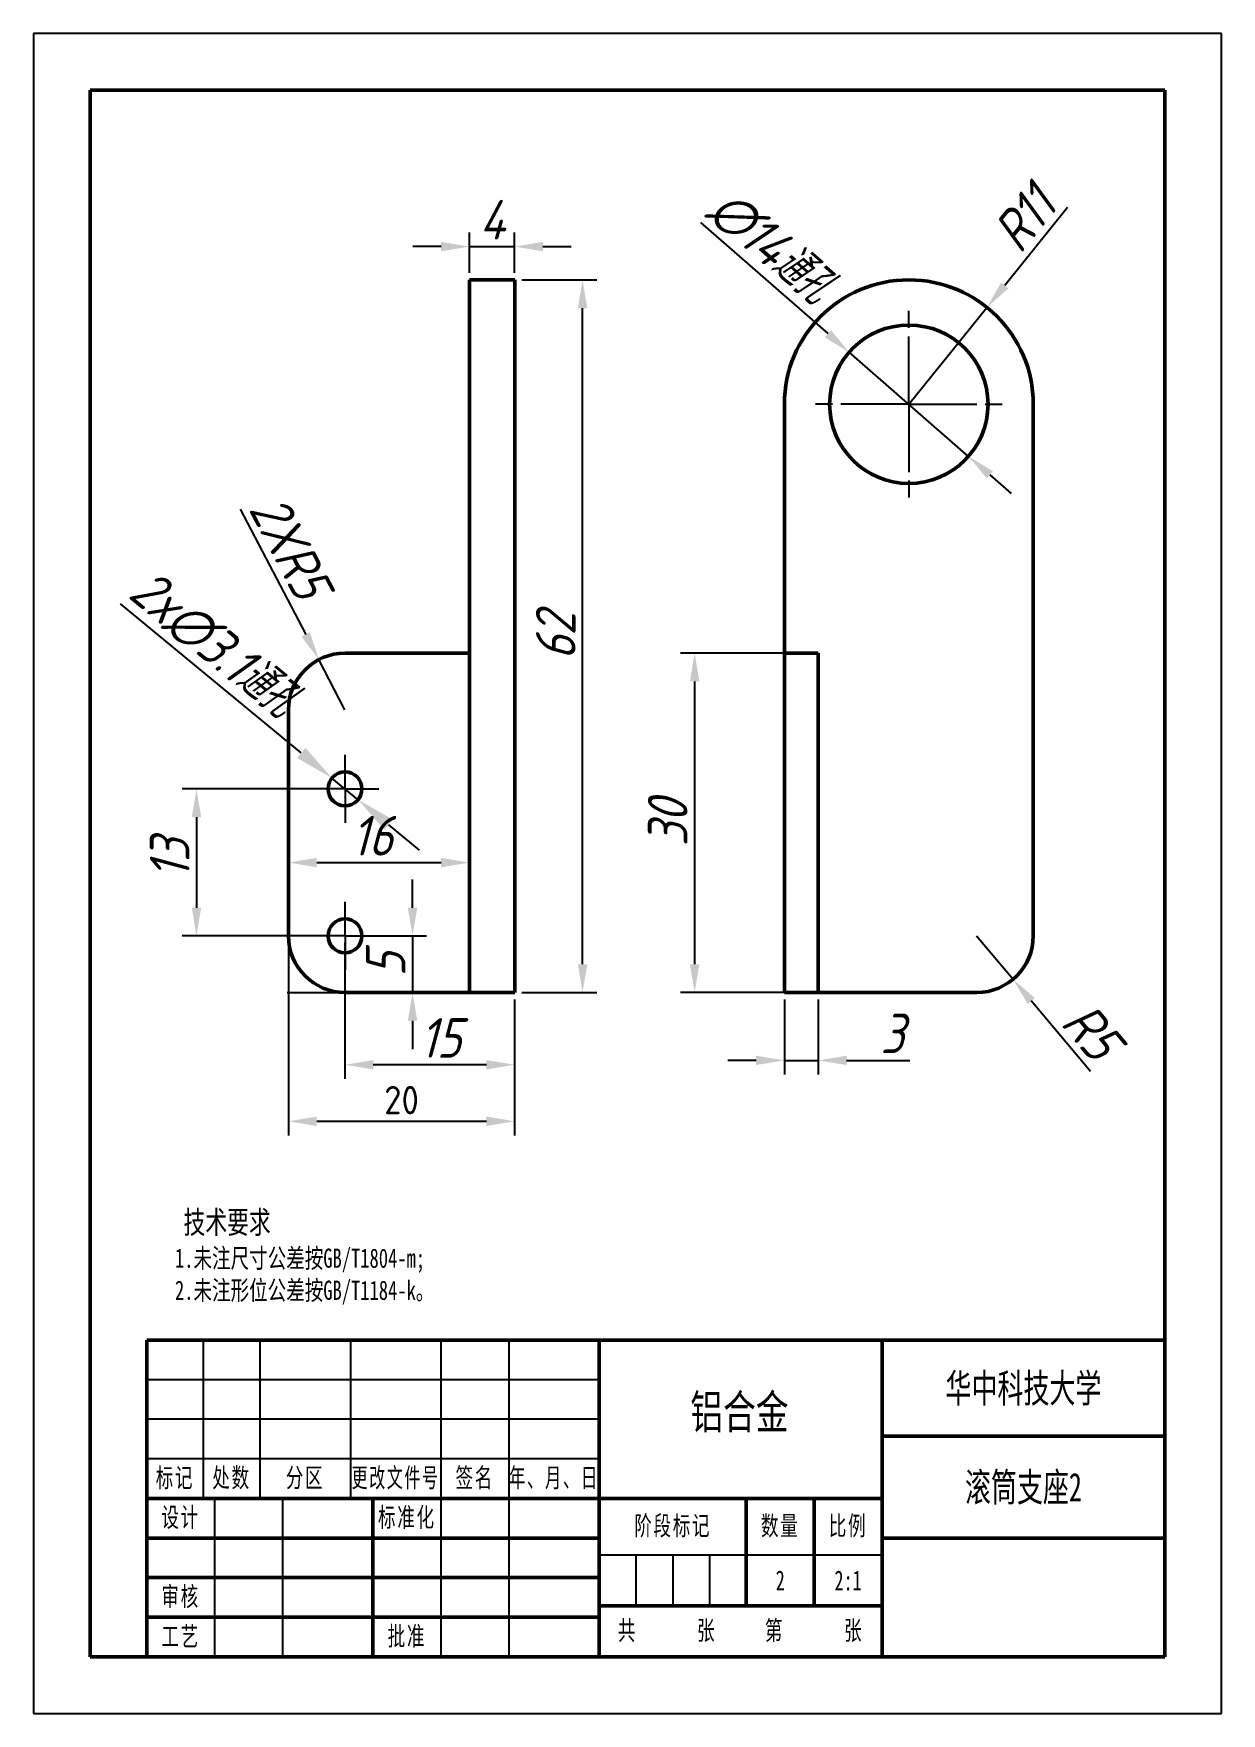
# Model space of a CAD drawing. Header units: millimetres. Extents: x 538 to 2406, y -113 to 359.
# Drawn here: x 935.1 to 1040.1, y 22.4 to 170.9 of the extents above; entities that cross this region are included whole.
import ezdxf
from ezdxf.enums import TextEntityAlignment as Align

# ---------------------------------------------------------------- set-up
doc = ezdxf.new("R2010")
doc.units = ezdxf.units.MM
doc.header["$LTSCALE"] = 0.5
doc.header["$PDSIZE"] = -5
doc.linetypes.add('AM_ISO08W050', pattern=[18, 12, -1.5, 3, -1.5])
doc.linetypes.add('AM_ISO08W050x2', pattern=[9, 6, -0.75, 1.5, -0.75])
doc.layers.get('0').update_dxf_attribs({"lineweight": 50})
for name, color, linetype, lineweight in [('AM_5', 3, 'Continuous', 25), ('AM_7', 4, 'AM_ISO08W050', 25), ('尺寸线层', 3, 'Continuous', 25), ('粗实线层', 7, 'Continuous', 50), ('细实线层', 7, 'Continuous', 25)]:
    doc.layers.add(name, color=color, linetype=linetype, lineweight=lineweight)
doc.styles.get("Standard").update_dxf_attribs({"font": 'isocp.shx', "bigfont": 'gbcbig.shx'})
doc.styles.add('标准', font='', dxfattribs={"width": 0.667})
doc.styles.add('标注', font='gbeitc.shx', dxfattribs={"height": 3.5, "bigfont": 'gbcbig.shx'})
doc.styles.add('汉字', font='STFANGSO.TTF', dxfattribs={"width": 0.707, "height": 3.5})
doc.styles.add('长仿宋体', font='hyswlongfangsong.ttf', dxfattribs={"width": 0.707})
doc.styles.get('标准').set_extended_font_data('宋体')
doc.dimstyles.new('ISO-25$0', dxfattribs={"dimtxt": 2.5, "dimasz": 2.5, "dimexe": 1.25, "dimexo": 0.625, "dimtad": 1, "dimtxsty": 'Standard', "dimcen": 2.5, "dimadec": 0, "dimazin": 0, "dimtfac": 1, "dimtmove": 0, "dimatfit": 3, "dimfxl": 1, "dimarcsym": 0})
doc.dimstyles.new('ISO-25$3', dxfattribs={"dimtxt": 5, "dimasz": 3.5, "dimexe": 1.25, "dimexo": 0, "dimtad": 1, "dimdec": 1, "dimdsep": 46, "dimtxsty": '标注', "dimcen": 2.5, "dimadec": 0, "dimazin": 0, "dimtfac": 0.7, "dimtdec": 3, "dimtmove": 0, "dimatfit": 2, "dimfxl": 1, "dimtolj": 1, "dimarcsym": 0})
doc.dimstyles.new('ISO-50x', dxfattribs={"dimtxt": 2.5, "dimasz": 2.5, "dimexe": 1.25, "dimexo": 0.625, "dimtad": 1, "dimtxsty": '标注', "dimcen": 2.5, "dimadec": 0, "dimazin": 0, "dimtp": 0.1, "dimtm": 0.1, "dimtfac": 0.71, "dimtdec": 3, "dimtmove": 0, "dimatfit": 3, "dimfxl": 1, "dimarcsym": 0})

# ---------------------------------------------------------------- blocks, each defined once
blk = doc.blocks.new('*D48')
at = {"layer": 'AM_5', "color": 0, "lineweight": -2, "transparency": 16777216}
for p, q in [((994.09, 154.19), (1005.34, 144.38)), ((1017.78, 133.53), (1007.23, 142.73)), ((1019.66, 131.89), (1021.55, 130.25))]:
    blk.add_line(p, q, dxfattribs=at)
at = {"layer": 'AM_5', "color": 0, "lineweight": 50, "transparency": 16777216}
for points in [[(1005.62, 144.69), (1005.07, 144.06), (1007.23, 142.73)], [(1019.94, 132.21), (1019.39, 131.58), (1017.78, 133.53)]]:
    blk.add_solid(points, dxfattribs=at)
at = {"layer": 'Defpoints', "color": 0, "lineweight": 50, "transparency": 16777216}
for p in [(1007.23, 142.73), (1017.78, 133.53)]:
    blk.add_point(p, dxfattribs=at)
at = {"layer": 'AM_5', "color": 0, "transparency": 16777216, "insert": (1000.31, 152.07), "char_height": 3.5, "attachment_point": 5, "rotation": 318.918, "style": '标注'}
blk.add_mtext('∅14通孔', dxfattribs=at)
blk = doc.blocks.new('*D49')
at = {"layer": 'AM_5', "color": 0, "lineweight": -2, "transparency": 16777216}
for p, q in [((1026.54, 155.53), (1020.98, 148.64)), ((1012.5, 138.13), (1019.41, 146.7))]:
    blk.add_line(p, q, dxfattribs=at)
at = {"layer": 'AM_5', "color": 0, "lineweight": 50, "transparency": 16777216}
blk.add_solid([(1020.66, 148.9), (1021.31, 148.38), (1019.41, 146.7)], dxfattribs=at)
at = {"layer": 'Defpoints', "color": 0, "lineweight": 50, "transparency": 16777216}
for p in [(1019.41, 146.7), (1012.5, 138.13)]:
    blk.add_point(p, dxfattribs=at)
at = {"layer": 'AM_5', "color": 0, "transparency": 16777216, "insert": (1022.7, 154.55), "char_height": 3.5, "attachment_point": 5, "rotation": 51.0975, "style": '标注'}
blk.add_mtext('R11', dxfattribs=at)
blk = doc.blocks.new('*D50')
at = {"layer": 'AM_5', "color": 0, "lineweight": -2, "transparency": 16777216}
for p, q in [((978.29, 149.13), (984.91, 149.13)), ((983.66, 88.63), (983.66, 146.63)), ((978.29, 86.13), (984.91, 86.13))]:
    blk.add_line(p, q, dxfattribs=at)
at = {"layer": 'AM_5', "color": 0, "lineweight": 50, "transparency": 16777216}
for points in [[(983.25, 146.63), (984.08, 146.63), (983.66, 149.13)], [(983.25, 88.63), (984.08, 88.63), (983.66, 86.13)]]:
    blk.add_solid(points, dxfattribs=at)
at = {"layer": 'Defpoints', "color": 0, "lineweight": 50, "transparency": 16777216}
for p in [(977.66, 149.13), (983.66, 149.13), (977.66, 86.13)]:
    blk.add_point(p, dxfattribs=at)
at = {"layer": 'AM_5', "color": 0, "transparency": 16777216, "insert": (981.29, 117.63), "char_height": 3.5, "attachment_point": 5, "rotation": 90, "style": '标注'}
blk.add_mtext('62', dxfattribs=at)
blk = doc.blocks.new('*D51')
at = {"layer": 'AM_5', "color": 0, "lineweight": -2, "transparency": 16777216}
for p, q in [((1002.38, 116.13), (992.32, 116.13)), ((993.57, 113.63), (993.57, 88.63)), ((1002.38, 86.13), (992.32, 86.13))]:
    blk.add_line(p, q, dxfattribs=at)
at = {"layer": 'AM_5', "color": 0, "lineweight": 50, "transparency": 16777216}
for points in [[(993.15, 113.63), (993.99, 113.63), (993.57, 116.13)], [(993.15, 88.63), (993.99, 88.63), (993.57, 86.13)]]:
    blk.add_solid(points, dxfattribs=at)
at = {"layer": 'Defpoints', "color": 0, "lineweight": 50, "transparency": 16777216}
for p in [(1003, 116.13), (993.57, 86.13), (1003, 86.13)]:
    blk.add_point(p, dxfattribs=at)
at = {"layer": 'AM_5', "color": 0, "transparency": 16777216, "insert": (991.19, 101.13), "char_height": 3.5, "attachment_point": 5, "rotation": 90, "style": '标注'}
blk.add_mtext('30', dxfattribs=at)
blk = doc.blocks.new('*D52')
at = {"layer": 'AM_5', "color": 0, "lineweight": -2, "transparency": 16777216}
for p, q in [((968.63, 93.63), (968.63, 96.13)), ((963.29, 91.13), (969.88, 91.13)), ((968.63, 91.13), (968.63, 86.13)), ((957.54, 86.13), (969.88, 86.13)), ((968.63, 83.63), (968.63, 81.13))]:
    blk.add_line(p, q, dxfattribs=at)
at = {"layer": 'AM_5', "color": 0, "lineweight": 50, "transparency": 16777216}
for points in [[(968.22, 93.63), (969.05, 93.63), (968.63, 91.13)], [(968.22, 83.63), (969.05, 83.63), (968.63, 86.13)]]:
    blk.add_solid(points, dxfattribs=at)
at = {"layer": 'Defpoints', "color": 0, "lineweight": 50, "transparency": 16777216}
for p in [(962.66, 91.13), (956.92, 86.13), (968.63, 86.13)]:
    blk.add_point(p, dxfattribs=at)
at = {"layer": 'AM_5', "color": 0, "transparency": 16777216, "insert": (966.26, 88.63), "char_height": 3.5, "attachment_point": 5, "rotation": 90, "style": '标注'}
blk.add_mtext('5', dxfattribs=at)
blk = doc.blocks.new('*D53')
at = {"layer": 'AM_5', "color": 0, "lineweight": -2, "transparency": 16777216}
for p, q in [((962.04, 104.13), (948.28, 104.13)), ((949.53, 101.63), (949.53, 93.63)), ((962.04, 91.13), (948.28, 91.13))]:
    blk.add_line(p, q, dxfattribs=at)
at = {"layer": 'AM_5', "color": 0, "lineweight": 50, "transparency": 16777216}
for points in [[(949.12, 101.63), (949.95, 101.63), (949.53, 104.13)], [(949.12, 93.63), (949.95, 93.63), (949.53, 91.13)]]:
    blk.add_solid(points, dxfattribs=at)
at = {"layer": 'Defpoints', "color": 0, "lineweight": 50, "transparency": 16777216}
for p in [(962.66, 104.13), (949.53, 91.13), (962.66, 91.13)]:
    blk.add_point(p, dxfattribs=at)
at = {"layer": 'AM_5', "color": 0, "transparency": 16777216, "insert": (947.16, 97.97), "char_height": 3.5, "attachment_point": 5, "rotation": 90, "style": '标注'}
blk.add_mtext('13', dxfattribs=at)
blk = doc.blocks.new('*D54')
at = {"layer": 'AM_5', "color": 0, "lineweight": -2, "transparency": 16777216}
for p, q in [((962.66, 90.51), (962.66, 78.5)), ((977.66, 85.51), (977.66, 78.5)), ((975.16, 79.75), (965.16, 79.75))]:
    blk.add_line(p, q, dxfattribs=at)
at = {"layer": 'AM_5', "color": 0, "lineweight": 50, "transparency": 16777216}
for points in [[(965.16, 80.16), (965.16, 79.33), (962.66, 79.75)], [(975.16, 80.16), (975.16, 79.33), (977.66, 79.75)]]:
    blk.add_solid(points, dxfattribs=at)
at = {"layer": 'Defpoints', "color": 0, "lineweight": 50, "transparency": 16777216}
for p in [(962.66, 91.13), (977.66, 86.13), (962.66, 79.75)]:
    blk.add_point(p, dxfattribs=at)
at = {"layer": 'AM_5', "color": 0, "transparency": 16777216, "insert": (971.1, 82.12), "char_height": 3.5, "attachment_point": 5, "style": '标注'}
blk.add_mtext('15', dxfattribs=at)
blk = doc.blocks.new('$CAXA_FRAME_13B17AC1$')
at = {"layer": '粗实线层'}
for p, q in [((95, 138.5), (-95, 138.5)), ((-95, 138.5), (-95, -138.5)), ((95, -138.5), (95, 138.5)), ((-95, -138.5), (95, -138.5))]:
    blk.add_line(p, q, dxfattribs=at)
at = {"layer": '细实线层'}
for p, q in [((105, 148.5), (-105, 148.5)), ((-105, 148.5), (-105, -148.5)), ((105, -148.5), (105, 148.5)), ((-105, -148.5), (105, -148.5))]:
    blk.add_line(p, q, dxfattribs=at)
blk = doc.blocks.new('$CAXA_TITLE_151E506F$')
at = {"layer": '粗实线层'}
for p, q in [((0, 56), (-180, 56)), ((-180, 56), (-180, 0)), ((-100, 56), (-100, 0)), ((-50, 56), (-50, 0)), ((0, 0), (0, 56)), ((0, 39), (-50, 39)), ((-50, 28), (-180, 28)), ((-140, 28), (-140, 0)), ((-74, 28), (-74, 9)), ((-62, 28), (-62, 9)), ((-100, 21), (-180, 21)), ((0, 21), (-50, 21)), ((-100, 14), (-180, 14)), ((-50, 9), (-100, 9)), ((-100, 7), (-180, 7)), ((0, 0), (-180, 0))]:
    blk.add_line(p, q, dxfattribs=at)
at = {"layer": '细实线层'}
for p, q in [((-170, 56), (-170, 28)), ((-160, 56), (-160, 28)), ((-144, 56), (-144, 28)), ((-128, 56), (-128, 0)), ((-116, 56), (-116, 0)), ((-100, 49), (-180, 49)), ((-100, 42), (-180, 42)), ((-100, 35), (-180, 35)), ((-168, 28), (-168, 0)), ((-156, 28), (-156, 0)), ((-50, 18), (-100, 18)), ((-93.5, 18), (-93.5, 9)), ((-87, 18), (-87, 9)), ((-80.5, 18), (-80.5, 9))]:
    blk.add_line(p, q, dxfattribs=at)
at = {"layer": '尺寸线层', "attachment_point": 5, "line_spacing_factor": 1.369753, "style": '标准'}
for s, insert, char_height, width in [('\\T1.1;标记', (-175, 31.5), 3.405, 18), ('\\T1.1;处数', (-165, 31.5), 3.405, 18), ('\\T1.1;分区', (-152, 31.5), 3.405, 30), ('\\T1.1;{\\W0.60886;更改文件号}', (-136, 31.5), 3.4054, 30), ('\\T1.1;签名', (-122, 31.5), 3.405, 22), ('\\T1.1;{\\W0.622239;年、月、日}', (-108, 31.5), 3.4054, 30), ('\\T1.1;设计', (-174, 24.5), 3.405, 22), ('\\T1.1;标准化', (-134, 24.5), 3.405, 22), ('\\T1.1;阶段标记', (-87, 23), 3.405, 50), ('{\\T1.1;数量}', (-68, 23), 3.405, 22), ('\\T1.1;比例', (-56, 23), 3.405, 22), ('\\T1.1;审核', (-174, 10.5), 3.405, 22), ('\\T1.1;共', (-95, 4.5), 3.405, 8), ('\\T1.1;张', (-81, 4.5), 3.405, 8), ('\\T1.1;第', (-69, 4.5), 3.405, 8), ('\\T1.1;张', (-55, 4.5), 3.405, 8), ('\\T1.1;工艺', (-174, 3.5), 3.405, 22), ('\\T1.1;批准', (-134, 3.5), 3.405, 22)]:
    blk.add_mtext(s, dxfattribs=dict(at, insert=insert, char_height=char_height, width=width))
at = {"layer": '尺寸线层', "style": '标准'}
for tag, height, width, p in [('标记C', 3.54, 0.667, (-175, 52.5)), ('处数C', 3.54, 0.667, (-165, 52.5)), ('分区C', 3.54, 0.667, (-152, 52.5)), ('更改文件号C', 3.54, 0.512156, (-136, 52.5)), ('更改签名C', 3.54, 0.459969, (-122, 52.5)), ('更改日期C', 3.54, 0.62723, (-108, 52.5)), ('单位名称', 5.05, 0.667, (-25, 47.5)), ('标记B', 3.54, 0.667, (-175, 45.5)), ('处数B', 3.54, 0.667, (-165, 45.5)), ('分区B', 3.54, 0.667, (-152, 45.5)), ('更改文件号B', 3.54, 0.512156, (-136, 45.5)), ('更改签名B', 3.54, 0.459969, (-122, 45.5)), ('更改日期B', 3.54, 0.62723, (-108, 45.5)), ('材料名称', 5.05, 0.667, (-75, 42)), ('标记A', 3.54, 0.667, (-175, 38.5)), ('处数A', 3.54, 0.667, (-165, 38.5)), ('分区A', 3.54, 0.667, (-152, 38.5)), ('更改文件号A', 3.54, 0.512156, (-136, 38.5)), ('更改签名A', 3.54, 0.459969, (-122, 38.5)), ('更改日期A', 3.54, 0.62723, (-108, 38.5)), ('图纸名称', 5.05, 0.667, (-25, 30)), ('设计', 3.54, 0.667, (-162, 24.5)), ('设计日期', 3.54, 0.667, (-148, 24.5)), ('标准化', 3.54, 0.667, (-122, 24.5)), ('标准化日期', 3.54, 0.569556, (-108, 24.5)), ('阶段标记S', 3.54, 0.229984, (-96.75, 13.5)), ('阶段标记A', 3.54, 0.229984, (-90.25, 13.5)), ('阶段标记B', 3.54, 0.229984, (-83.75, 13.5)), ('阶段标记C', 3.54, 0.229984, (-77.25, 13.5)), ('重量', 3.54, 0.667, (-68, 13.5)), ('图纸比例', 3.54, 0.524733, (-56, 13.5)), ('审核', 3.54, 0.667, (-162, 10.5)), ('审核日期', 3.54, 0.667, (-148, 10.5)), ('图纸编号', 5.05, 0.667, (-25.07, 9.53)), ('页数', 3.54, 0.667, (-88, 4.5)), ('页码', 3.54, 0.667, (-62, 4.5)), ('工艺', 3.54, 0.667, (-162, 3.5)), ('工艺日期', 3.54, 0.667, (-148, 3.5)), ('批准', 3.54, 0.667, (-122, 3.5)), ('批准日期', 3.54, 0.667, (-108, 3.5))]:
    blk.add_attdef(tag, text='', height=height, dxfattribs=dict(at, width=width)).set_placement(p, align=Align.MIDDLE_CENTER)
blk = doc.blocks.new('*D178')
at = {"layer": 'AM_5', "color": 0, "lineweight": -2, "transparency": 16777216}
for p, q in [((957.66, 105.51), (957.66, 96.37)), ((973.66, 105.51), (973.66, 96.37)), ((960.16, 97.62), (971.16, 97.62))]:
    blk.add_line(p, q, dxfattribs=at)
at = {"layer": 'AM_5', "color": 0, "lineweight": 50, "transparency": 16777216}
for points in [[(960.16, 98.03), (960.16, 97.2), (957.66, 97.62)], [(971.16, 98.03), (971.16, 97.2), (973.66, 97.62)]]:
    blk.add_solid(points, dxfattribs=at)
at = {"layer": 'Defpoints', "color": 0, "lineweight": 50, "transparency": 16777216}
for p in [(957.66, 106.13), (973.66, 106.13), (973.66, 97.62)]:
    blk.add_point(p, dxfattribs=at)
at = {"layer": 'AM_5', "color": 0, "transparency": 16777216, "insert": (965.06, 99.99), "char_height": 3.5, "attachment_point": 5, "style": '标注'}
blk.add_mtext('16', dxfattribs=at)
blk = doc.blocks.new('*D179')
at = {"layer": 'AM_5', "color": 0, "lineweight": -2, "transparency": 16777216}
for p, q in [((973.66, 149.76), (973.66, 153.32)), ((977.66, 149.76), (977.66, 153.32)), ((971.16, 152.07), (968.66, 152.07)), ((973.66, 152.07), (977.66, 152.07)), ((980.16, 152.07), (982.66, 152.07))]:
    blk.add_line(p, q, dxfattribs=at)
at = {"layer": 'AM_5', "color": 0, "lineweight": 50, "transparency": 16777216}
for points in [[(971.16, 152.49), (971.16, 151.66), (973.66, 152.07)], [(980.16, 152.49), (980.16, 151.66), (977.66, 152.07)]]:
    blk.add_solid(points, dxfattribs=at)
at = {"layer": 'Defpoints', "color": 0, "lineweight": 50, "transparency": 16777216}
for p in [(977.66, 152.07), (973.66, 149.13), (977.66, 149.13)]:
    blk.add_point(p, dxfattribs=at)
at = {"layer": 'AM_5', "color": 0, "transparency": 16777216, "insert": (975.66, 154.45), "char_height": 3.5, "attachment_point": 5, "style": '标注'}
blk.add_mtext('4', dxfattribs=at)
blk = doc.blocks.new('*D180')
at = {"layer": 'AM_5', "color": 0, "lineweight": -2, "transparency": 16777216}
for p, q in [((1001.5, 85.51), (1001.5, 78.88)), ((1004.5, 85.51), (1004.5, 78.88)), ((999, 80.13), (996.5, 80.13)), ((1001.5, 80.13), (1004.5, 80.13)), ((1007, 80.13), (1012.58, 80.13))]:
    blk.add_line(p, q, dxfattribs=at)
at = {"layer": 'AM_5', "color": 0, "lineweight": 50, "transparency": 16777216}
for points in [[(999, 80.55), (999, 79.72), (1001.5, 80.13)], [(1007, 80.55), (1007, 79.72), (1004.5, 80.13)]]:
    blk.add_solid(points, dxfattribs=at)
at = {"layer": 'Defpoints', "color": 0, "lineweight": 50, "transparency": 16777216}
for p in [(1001.5, 86.13), (1004.5, 86.13), (1004.5, 80.13)]:
    blk.add_point(p, dxfattribs=at)
at = {"layer": 'AM_5', "color": 0, "transparency": 16777216, "insert": (1011.04, 82.51), "char_height": 3.5, "attachment_point": 5, "style": '标注'}
blk.add_mtext('3', dxfattribs=at)
blk = doc.blocks.new('*D222')
at = {"layer": 'AM_5', "color": 0, "lineweight": -2, "transparency": 16777216}
for p, q in [((1018.5, 91.13), (1021.72, 87.3)), ((1028.56, 79.15), (1023.32, 85.39))]:
    blk.add_line(p, q, dxfattribs=at)
at = {"layer": 'AM_5', "color": 0, "lineweight": 50, "transparency": 16777216}
blk.add_solid([(1023.64, 85.66), (1023.01, 85.12), (1021.72, 87.3)], dxfattribs=at)
at = {"layer": 'Defpoints', "color": 0, "lineweight": 50, "transparency": 16777216}
for p in [(1018.5, 91.13), (1021.72, 87.3)]:
    blk.add_point(p, dxfattribs=at)
at = {"layer": 'AM_5', "color": 0, "transparency": 16777216, "insert": (1028.66, 82.72), "char_height": 3.5, "attachment_point": 5, "rotation": 310.0031, "style": '标注'}
blk.add_mtext('R5', dxfattribs=at)
blk = doc.blocks.new('*D223')
at = {"layer": 'AM_5', "color": 0, "lineweight": -2, "transparency": 16777216}
for p, q in [((953.4, 128.86), (959.19, 117.78)), ((962.66, 111.13), (960.35, 115.57))]:
    blk.add_line(p, q, dxfattribs=at)
at = {"layer": 'AM_5', "color": 0, "lineweight": 50, "transparency": 16777216}
blk.add_solid([(959.56, 117.98), (958.82, 117.59), (960.35, 115.57)], dxfattribs=at)
at = {"layer": 'Defpoints', "color": 0, "lineweight": 50, "transparency": 16777216}
for p in [(960.35, 115.57), (962.66, 111.13)]:
    blk.add_point(p, dxfattribs=at)
at = {"layer": 'AM_5', "color": 0, "transparency": 16777216, "insert": (957.82, 125.53), "char_height": 3.5, "attachment_point": 5, "rotation": 297.5777, "style": '标注'}
blk.add_mtext('2XR5', dxfattribs=at)
blk = doc.blocks.new('*D228')
at = {"layer": 'AM_5', "color": 0, "lineweight": -2, "transparency": 16777216}
for p, q in [((957.66, 90.51), (957.66, 73.5)), ((977.66, 85.51), (977.66, 73.5)), ((960.16, 74.75), (975.16, 74.75))]:
    blk.add_line(p, q, dxfattribs=at)
at = {"layer": 'AM_5', "color": 0, "lineweight": 50, "transparency": 16777216}
for points in [[(960.16, 75.16), (960.16, 74.33), (957.66, 74.75)], [(975.16, 75.16), (975.16, 74.33), (977.66, 74.75)]]:
    blk.add_solid(points, dxfattribs=at)
at = {"layer": 'Defpoints', "color": 0, "lineweight": 50, "transparency": 16777216}
for p in [(957.66, 91.13), (977.66, 86.13), (977.66, 74.75)]:
    blk.add_point(p, dxfattribs=at)
at = {"layer": 'AM_5', "color": 0, "transparency": 16777216, "insert": (967.66, 76.62), "char_height": 2.5, "attachment_point": 5}
blk.add_mtext('20', dxfattribs=at)
blk = doc.blocks.new('*D229')
at = {"layer": 'AM_5', "color": 0, "lineweight": -2, "transparency": 16777216}
for p, q in [((958.8, 107.31), (942.83, 120.48)), ((963.82, 103.18), (961.51, 105.09)), ((966.52, 100.96), (969.22, 98.73))]:
    blk.add_line(p, q, dxfattribs=at)
at = {"layer": 'AM_5', "color": 0, "lineweight": 50, "transparency": 16777216}
for points in [[(959.17, 107.76), (958.43, 106.86), (961.51, 105.09)], [(966.89, 101.41), (966.15, 100.51), (963.82, 103.18)]]:
    blk.add_solid(points, dxfattribs=at)
at = {"layer": 'Defpoints', "color": 0, "lineweight": 50, "transparency": 16777216}
for p in [(961.51, 105.09), (963.82, 103.18)]:
    blk.add_point(p, dxfattribs=at)
at = {"layer": 'AM_5', "color": 0, "transparency": 16777216, "insert": (951.05, 116.93), "char_height": 3.5, "attachment_point": 5, "rotation": 320.5202, "style": '标注'}
blk.add_mtext('2x∅3.1通孔', dxfattribs=at)

msp = doc.modelspace()

# ---------------------------------------------------------------- linework, layer by layer
at = {"color": 7, "linetype": 'Continuous', "lineweight": 50}
for p, q in [((977.6628, 149.1349), (973.6628, 149.1349)), ((973.6628, 138.1349), (973.6628, 149.1349)), ((977.6628, 138.1349), (977.6628, 149.1349)), ((973.6628, 138.1349), (973.6628, 105.1349)), ((977.6628, 138.1349), (977.6628, 105.1349)), ((1001.5033, 116.1349), (1001.5033, 138.1349)), ((1023.5033, 138.1349), (1023.5033, 91.1349)), ((973.6628, 116.1349), (962.6628, 116.1349)), ((1001.5033, 116.1349), (1004.5033, 116.1349)), ((1001.5033, 106.1349), (1001.5033, 116.1349)), ((1004.5033, 116.1349), (1004.5033, 106.1349)), ((957.6628, 111.1349), (957.6628, 91.1349)), ((1001.5033, 106.1349), (1001.5033, 96.1349)), ((1004.5033, 106.1349), (1004.5033, 96.1349)), ((973.6628, 86.1349), (973.6628, 105.1349)), ((977.6628, 105.1349), (977.6628, 86.1349)), ((1001.5033, 86.1349), (1001.5033, 96.1349)), ((1004.5033, 96.1349), (1004.5033, 86.1349)), ((962.6628, 86.1349), (973.6628, 86.1349)), ((977.6628, 86.1349), (973.6628, 86.1349)), ((1004.5033, 86.1349), (1001.5033, 86.1349))]:
    msp.add_line(p, q, dxfattribs=at)
for centre, radius in [((1012.5033, 138.1349), 7), ((962.6628, 104.1349), 1.5), ((962.6628, 91.1349), 1.5)]:
    msp.add_circle(centre, radius, dxfattribs=at)
for centre, radius, start, end in [((1012.5033, 138.1349), 11, 0, 180), ((962.6628, 111.1349), 5, 90, 180), ((962.6628, 91.1349), 5, 180, 270)]:
    msp.add_arc(centre, radius, start, end, dxfattribs=at)
at = {"layer": 'AM_7'}
for q in [(1012.5033, 146.6349), (1004.0033, 138.1349), (1012.5033, 129.6349), (1021.0033, 138.1349)]:
    msp.add_line((1012.5033, 138.1349), q, dxfattribs=at)
at = {"layer": 'AM_7', "linetype": 'AM_ISO08W050x2'}
for p, q in [((962.6628, 104.1349), (962.6628, 107.1349)), ((962.6628, 104.1349), (959.6628, 104.1349)), ((962.6628, 104.1349), (962.6628, 101.1349)), ((962.6628, 104.1349), (965.6628, 104.1349)), ((962.6628, 91.1349), (962.6628, 94.1349)), ((962.6628, 91.1349), (959.6628, 91.1349)), ((962.6628, 91.1349), (959.6628, 91.1349)), ((962.6628, 91.1349), (965.6628, 91.1349)), ((962.6628, 91.1349), (965.6628, 91.1349)), ((962.6628, 91.1349), (962.6628, 88.1349))]:
    msp.add_line(p, q, dxfattribs=at)
at = {"layer": '粗实线层', "lineweight": 50}
msp.add_line((1004.5033, 86.1349), (1018.5033, 86.1349), dxfattribs=at)
msp.add_arc((1018.5033, 91.1349), 5, 270, 360, dxfattribs=at)

# ---------------------------------------------------------------- block references
at = {"layer": '粗实线层', "xscale": 0.5, "yscale": 0.5, "zscale": 0.5}
msp.add_blockref('$CAXA_FRAME_13B17AC1$', (987.6346, 96.6534), dxfattribs=at)
at = {"layer": '粗实线层'}
ref = msp.add_blockref('$CAXA_TITLE_151E506F$', (1035.1346, 27.4034), dxfattribs=dict(at, xscale=0.5, yscale=0.5, zscale=0.5))
ref.add_attrib('单位名称', '华中科技大学', dxfattribs={"layer": '尺寸线层', "height": 2.52515, "style": '标准', "width": 0.667}).set_placement((1022.6346, 51.1534), align=Align.MIDDLE_CENTER)
ref.add_attrib('图纸名称', '滚筒支座2', dxfattribs={"layer": '尺寸线层', "height": 2.52515, "style": '标准', "width": 0.667}).set_placement((1022.6346, 42.4034), align=Align.MIDDLE_CENTER)
ref.add_attrib('图纸比例', '2:1', dxfattribs={"layer": '尺寸线层', "height": 1.76761, "style": '标准', "width": 0.667}).set_placement((1007.1346, 34.1534), align=Align.MIDDLE_CENTER)
ref.add_attrib('重量', '2', dxfattribs={"layer": '尺寸线层', "height": 1.7676, "style": '标准', "width": 0.667}).set_placement((1001.1346, 34.1534), align=Align.MIDDLE_CENTER)

# ---------------------------------------------------------------- texts
at = {"insert": (942.7259, 66.8305), "char_height": 2.5, "attachment_point": 1, "style": '汉字'}
msp.add_mtext_dynamic_manual_height_columns('\\pi5.6625;{\\H0.8x;技术要求\\H0.85x;\\P\\pi0;      1.未注尺寸公差按GB/T1804-m;\\P      2.未注形位公差按GB/T1184-k。}', width=65.750371, gutter_width=12.5, heights=[0], dxfattribs=at)
at = {"layer": '粗实线层', "lineweight": 50, "insert": (993.1891, 50.5584), "char_height": 3, "attachment_point": 1, "style": '长仿宋体'}
msp.add_mtext_dynamic_manual_height_columns('{\\fSimSun|b0|i0|c134|p2;铝合金}', width=35.899004, gutter_width=6.25, heights=[14.5983], dxfattribs=at)

# ---------------------------------------------------------------- dimensions: what is measured, and where the dimension line sits
at = {"layer": 'AM_5'}
dim = msp.add_diameter_dim_2p(p1=(1017.7797, 133.5349), p2=(1007.2269, 142.7349), text='<>通孔', dimstyle='ISO-50x', dxfattribs=at)
dim.commit()
dim.dimension.update_dxf_attribs({"geometry": '*D48', "text_midpoint": (998.6735, 150.1917), "dimtype": 163})
dim = msp.add_radius_dim(center=(1012.5033, 138.1349), mpoint=(1019.4113, 146.6953), dimstyle='ISO-50x', dxfattribs=at)
dim.commit()
dim.dimension.update_dxf_attribs({"geometry": '*D49', "text_midpoint": (1022.6982, 154.5503)})
for base, p1, p2, picture, middle in [((977.6628, 152.0735), (973.6628, 149.1349), (977.6628, 149.1349), '*D179', (975.6628, 152.0735)), ((962.6628, 79.7455), (977.6628, 86.1349), (962.6628, 91.1349), '*D54', (971.1003, 79.7455))]:
    dim = msp.add_linear_dim(base=base, p1=p1, p2=p2, dimstyle='ISO-50x', dxfattribs=at)
    dim.commit()
    dim.dimension.update_dxf_attribs({"geometry": picture, "text_midpoint": middle, "dimtype": 160})
dim = msp.add_linear_dim(base=(983.6628, 149.1349), p1=(977.6628, 86.1349), p2=(977.6628, 149.1349), angle=270, text='62', dimstyle='ISO-50x', override={"dimpost": '', "dimtol": 0, "dimlim": 0, "dimtp": 0.1, "dimtm": 0.1, "dimtfac": 0.71, "dimtdec": 3, "dimtolj": 0, "dimtzin": 8}, dxfattribs=at)
dim.commit()
dim.dimension.update_dxf_attribs({"geometry": '*D50', "text_midpoint": (981.2878, 117.6349)})
dim = msp.add_radius_dim(center=(962.6628, 111.1349), mpoint=(960.3481, 115.5668), text='2X<>', dimstyle='ISO-50x', override={"dimtol": 0, "dimlim": 0, "dimtp": 0.1, "dimtm": 0.1, "dimtfac": 0.71, "dimtdec": 3, "dimtolj": 0, "dimtzin": 8}, dxfattribs=at)
dim.commit()
dim.dimension.update_dxf_attribs({"geometry": '*D223', "text_midpoint": (957.8237, 125.5302)})
dim = msp.add_diameter_dim_2p(p1=(963.8206, 103.1812), p2=(961.5051, 105.0886), text='2x<>.1通孔', dimstyle='ISO-25$3', override={"dimtp": 0.1, "dimtm": 0.1, "dimtfac": 0.71, "dimtolj": 0}, dxfattribs=at)
dim.commit()
dim.dimension.update_dxf_attribs({"geometry": '*D229', "text_midpoint": (949.4636, 115.0077), "dimtype": 163})
for base, p1, p2, picture, middle in [((993.5692, 86.1349), (1003.0033, 116.1349), (1003.0033, 86.1349), '*D51', (993.5692, 101.1349)), ((968.6339, 86.1349), (962.6628, 91.1349), (956.9153, 86.1349), '*D52', (968.6339, 88.6349))]:
    dim = msp.add_linear_dim(base=base, p1=p1, p2=p2, angle=270, dimstyle='ISO-50x', dxfattribs=at)
    dim.commit()
    dim.dimension.update_dxf_attribs({"geometry": picture, "text_midpoint": middle, "dimtype": 160})
dim = msp.add_linear_dim(base=(973.6628, 97.618), p1=(957.6628, 106.1349), p2=(973.6628, 106.1349), dimstyle='ISO-50x', override={"dimtol": 0, "dimlim": 0, "dimtp": 0.1, "dimtm": 0.1, "dimtfac": 0.71, "dimtdec": 3, "dimtolj": 0, "dimtzin": 8}, dxfattribs=at)
dim.commit()
dim.dimension.update_dxf_attribs({"geometry": '*D178', "text_midpoint": (965.0587, 97.618), "dimtype": 160})
dim = msp.add_linear_dim(base=(949.5345, 91.1349), p1=(962.6628, 104.1349), p2=(962.6628, 91.1349), angle=270, dimstyle='ISO-50x', override={"dimpost": '', "dimtp": 0.2, "dimtm": 0.2}, dxfattribs=at)
dim.commit()
dim.dimension.update_dxf_attribs({"geometry": '*D53', "text_midpoint": (949.5345, 97.9744), "dimtype": 160})
dim = msp.add_linear_dim(base=(977.6628, 74.7455), p1=(957.6628, 91.1349), p2=(977.6628, 86.1349), angle=0, dimstyle='ISO-25$0', override={"dimtol": 0, "dimlim": 0, "dimtp": 0.1, "dimtm": 0.1, "dimtfac": 0.71, "dimtdec": 3, "dimtolj": 0, "dimtzin": 8}, dxfattribs=at)
dim.commit()
dim.dimension.update_dxf_attribs({"geometry": '*D228', "text_midpoint": (967.6628, 76.6208)})
dim = msp.add_radius_dim(center=(1018.5033, 91.1349), mpoint=(1021.7175, 87.3048), dimstyle='ISO-50x', override={"dimtol": 0, "dimlim": 0, "dimtp": 0.1, "dimtm": 0.1, "dimtfac": 0.71, "dimtdec": 3, "dimtolj": 0, "dimtzin": 8}, dxfattribs=at)
dim.commit()
dim.dimension.update_dxf_attribs({"geometry": '*D222', "text_midpoint": (1026.8443, 81.1955), "dimtype": 164})
dim = msp.add_linear_dim(base=(1004.5033, 80.1349), p1=(1001.5033, 86.1349), p2=(1004.5033, 86.1349), dimstyle='ISO-50x', override={"dimtol": 0, "dimlim": 0, "dimtp": 0.1, "dimtm": 0.1, "dimtfac": 0.71, "dimtdec": 3, "dimtolj": 0, "dimtzin": 8}, dxfattribs=at)
dim.commit()
dim.dimension.update_dxf_attribs({"geometry": '*D180', "text_midpoint": (1011.0398, 82.5099)})

doc.saveas('drawing.dxf')
